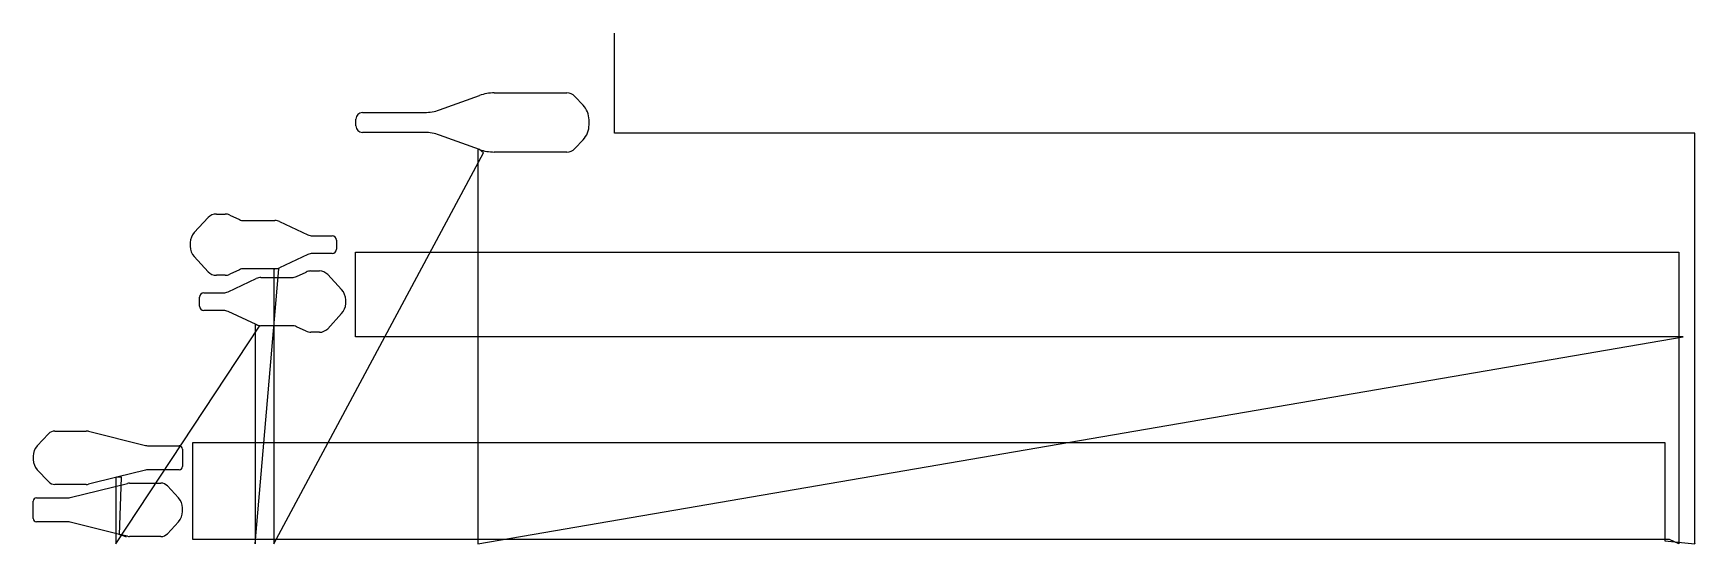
# Model space of a CAD drawing. Header units: metres. Extents: x 19 to 7666, y 0 to 2350.
import ezdxf

# ---------------------------------------------------------------- set-up
doc = ezdxf.new("R2010")
doc.units = ezdxf.units.M

msp = doc.modelspace()

# ---------------------------------------------------------------- linework, layer by layer
at = {"layer": 'TOOL_0'}
for p, q in [((2693.542, 2348.998), (2693.542, 2349.998)), ((2693.542, 1889.749), (2693.542, 2348.998)), ((2140.569, 2075.141), (2475.18, 2075.141)), ((1888.166, 1996.904), (2072.486, 2063.259)), ((2511.59, 2059.409), (2549.577, 2019.048)), ((1504.166, 1923.141), (1504.166, 1955.141)), ((1534.166, 1985.141), (1820.762, 1985.141)), ((1820.762, 1893.141), (1534.166, 1893.141)), ((2072.486, 1815.023), (1888.167, 1881.378)), ((2549.577, 1859.234), (2511.59, 1818.873)), ((7665.734, 1889.749), (2693.542, 1889.749)), ((7665.734, 0.998), (7665.734, 1889.749)), ((1126.42, -0.001), (2091.631, 1799.771)), ((2072.485, 1815.023), (2065.687, 1813.568)), ((2065.687, 1813.568), (2065.687, -0.001)), ((2091.631, 1799.771), (2072.486, 1815.023)), ((2475.18, 1803.141), (2140.569, 1803.141)), ((760.157, 1432.067), (824.423, 1501.468)), ((861.843, 1517.816), (901.683, 1517.816)), ((923.237, 1513.038), (967.815, 1492.251)), ((988.946, 1487.566), (1131.568, 1487.566)), ((1153.016, 1482.811), (1283.039, 1422.18)), ((1303.853, 1417.566), (1394.019, 1417.566)), ((1414.019, 1397.566), (1414.019, 1356.066)), ((824.423, 1252.166), (760.157, 1321.567)), ((1283.04, 1331.452), (1153.017, 1270.821)), ((1394.019, 1336.066), (1303.854, 1336.066)), ((1501.666, 952.4), (1501.666, 1342.4)), ((1501.666, 1342.4), (7591.666, 1342.4)), ((7591.666, 1342.4), (7591.666, 952.4)), ((901.682, 1235.817), (861.843, 1235.817)), ((967.814, 1261.382), (923.236, 1240.595)), ((1131.567, 1266.067), (988.945, 1266.067)), ((1039.782, 0.001), (1149.52, 1264.933)), ((1066.914, 1225.378), (1209.536, 1225.378)), ((1131.569, 1266.066), (1126.42, 1264.614)), ((1126.42, 1264.614), (1126.42, -0.001)), ((1149.52, 1264.933), (1131.567, 1266.067)), ((1230.667, 1230.062), (1275.245, 1250.849)), ((1296.799, 1255.627), (1336.639, 1255.627)), ((1374.059, 1239.279), (1438.325, 1169.878)), ((804.464, 1155.378), (894.629, 1155.378)), ((915.443, 1159.992), (1045.466, 1220.623)), ((784.464, 1093.878), (784.464, 1135.378)), ((894.629, 1073.878), (804.464, 1073.878)), ((399.542, 0), (1060.785, 1001.068)), ((1045.466, 1008.633), (915.443, 1069.264)), ((1045.467, 1008.634), (1039.782, 1009.326)), ((1039.782, 1009.326), (1039.782, 0.001)), ((1060.785, 1001.068), (1045.466, 1008.633)), ((1209.537, 1003.879), (1066.915, 1003.879)), ((1275.246, 978.407), (1230.668, 999.194)), ((1438.325, 1059.378), (1374.059, 989.977)), ((1336.639, 973.629), (1296.8, 973.629)), ((7591.666, 952.4), (1501.666, 952.4)), ((2065.687, -0.001), (7613.061, 952.4)), ((7613.061, 952.4), (7591.666, 952.4)), ((7591.666, 952.4), (7591.666, 945.954)), ((7591.666, 945.954), (7591.666, -0.002)), ((37.773, 450.837), (88.786, 505.926)), ((118.502, 518.909), (263.111, 518.909)), ((272.866, 517.717), (535.376, 452.572)), ((753.671, 19.999), (753.671, 465.999)), ((753.671, 465.999), (7528.671, 465.999)), ((7528.671, 465.999), (7528.671, 19.999)), ((544.89, 451.409), (690.501, 451.409)), ((706.001, 435.909), (706.001, 355.909)), ((88.786, 285.893), (37.773, 340.982)), ((404.121, 306.674), (272.866, 274.102)), ((404.121, 306.674), (399.542, 303.159)), ((535.376, 339.246), (404.121, 306.674)), ((425.812, 307.063), (404.121, 306.674)), ((416.521, 40.788), (425.812, 307.063)), ((690.501, 340.409), (544.89, 340.409)), ((263.111, 272.91), (118.502, 272.91)), ((189.625, 212.897), (452.135, 278.042)), ((399.542, 303.159), (399.542, 0)), ((461.89, 279.234), (606.499, 279.234)), ((636.215, 266.251), (687.228, 211.162)), ((19, 116.234), (19, 196.234)), ((34.5, 211.734), (180.111, 211.734)), ((180.111, 100.734), (34.5, 100.734)), ((422.339, 41.82), (189.625, 99.571)), ((687.228, 101.306), (636.215, 46.217)), ((422.34, 41.82), (416.521, 40.788)), ((448.078, 29.751), (422.339, 41.82)), ((452.135, 34.426), (422.34, 41.82)), ((606.499, 33.234), (461.89, 33.234)), ((7528.671, 19.999), (753.671, 19.999)), ((7550.148, 19.999), (7528.671, 19.999)), ((7528.671, 19.999), (7528.671, 14.03)), ((7528.671, 14.03), (7665.734, -0.002)), ((7591.666, -0.002), (7550.148, 19.999)), ((7665.734, -0.002), (7665.734, 0.998)), ((7665.734, 0.998), (7665.734, -0.002)), ((7665.734, -0.002), (7665.734, 0.998)), ((7665.734, -0.002), (7665.734, -0.002))]:
    msp.add_line(p, q, dxfattribs=at)
for centre, radius, start, end in [((2140.569, 1874.141), 201, 90, 109.7990158), ((2475.156, 2025.086), 50.055, 43.2911157, 89.9725282), ((1820.762, 2184.141), 199, 270, 289.7985188), ((2475.665, 1949.483), 101.5, 1.1098571, 43.2646098), ((1534.166, 1955.141), 30, 90, 180), ((1534.166, 1923.141), 30, 180, 270), ((2475.602, 1928.824), 101.563, 316.7494787, 359.9858965), ((1407.275, 1939.141), 1169.936, 359.4935101, 0.6027762), ((1820.762, 1694.141), 199, 70.2012103, 90), ((2140.569, 2004.141), 201, 250.200716, 270), ((2475.156, 1853.197), 50.056, 270.0274712, 316.7080511), ((861.843, 1466.816), 51, 90, 137.1994229), ((901.683, 1466.816), 51, 64.9996666, 90), ((988.946, 1537.566), 50, 244.9997212, 270), ((1131.568, 1436.816), 50.75, 64.9998166, 90), ((1470.269, 1376.817), 728.792, 179.2667146, 180.6045013), ((811.586, 1384.479), 70.069, 137.221465, 178.6383887), ((1303.853, 1466.816), 49.25, 245.0001145, 270), ((1394.019, 1397.566), 20, 0, 90), ((811.518, 1369.128), 70, 180, 222.8001156), ((1303.854, 1286.816), 49.25, 90, 114.9998855), ((1394.019, 1356.066), 20, 270, 0), ((861.843, 1286.817), 51, 222.7997528, 270), ((901.682, 1286.817), 51, 270, 295.0003334), ((988.945, 1216.067), 50, 90, 115.0002788), ((1066.914, 1174.628), 50.75, 90, 115.0001834), ((1131.569, 1316.816), 50.75, 270, 295.0001834), ((1209.536, 1275.378), 50, 270, 294.9997945), ((1296.799, 1204.627), 51, 90, 115.0003334), ((1336.639, 1204.627), 51, 42.8005771, 90), ((804.464, 1135.378), 20, 90, 180), ((894.629, 1204.628), 49.25, 270, 294.9998855), ((1386.964, 1122.317), 70, 0, 42.8001156), ((804.464, 1093.878), 20, 180, 270), ((894.629, 1024.628), 49.25, 65.0001145, 90), ((1386.896, 1106.967), 70.069, 317.2208648, 358.6408411), ((728.213, 1114.628), 728.792, 359.267029, 0.6045013), ((1066.915, 1054.629), 50.75, 244.9998166, 270), ((1209.537, 953.879), 50, 64.9997212, 90), ((1296.8, 1024.629), 51, 244.9996666, 270), ((1336.639, 1024.629), 51, 270, 317.1994229), ((118.525, 478.357), 40.552, 90.0324966, 137.1685013), ((263.111, 478.409), 40.5, 76.0625736, 90), ((691.548, 395.91), 672.584, 179.4011204, 180.7388521), ((89.501, 402.936), 70.5, 137.1997932, 179.9967492), ((89.57, 388.911), 70.57, 181.3592508, 222.7788236), ((544.89, 490.909), 39.5, 256.0626138, 270), ((690.501, 435.909), 15.5, 0, 90), ((544.89, 300.909), 39.5, 90, 103.9373862), ((690.501, 355.909), 15.5, 270, 0), ((118.525, 313.462), 40.552, 222.8314987, 269.9675034), ((263.111, 313.41), 40.5, 270, 283.9374264), ((461.89, 238.734), 40.5, 90, 103.9374264), ((606.476, 238.682), 40.552, 42.8314987, 89.9675034), ((34.5, 196.234), 15.5, 90, 180), ((180.111, 251.234), 39.5, 270, 283.9373862), ((635.431, 163.233), 70.57, 1.3592508, 42.7788236), ((33.453, 156.234), 672.584, 359.401376, 0.7388521), ((34.5, 116.234), 15.5, 180, 270), ((180.111, 61.234), 39.5, 76.0626138, 90), ((635.5, 149.207), 70.5, 317.1997932, 0), ((461.89, 73.734), 40.5, 256.0625736, 270), ((606.476, 73.786), 40.552, 270.0324966, 317.1685013)]:
    msp.add_arc(centre, radius, start, end, dxfattribs=at)

doc.saveas('drawing.dxf')
